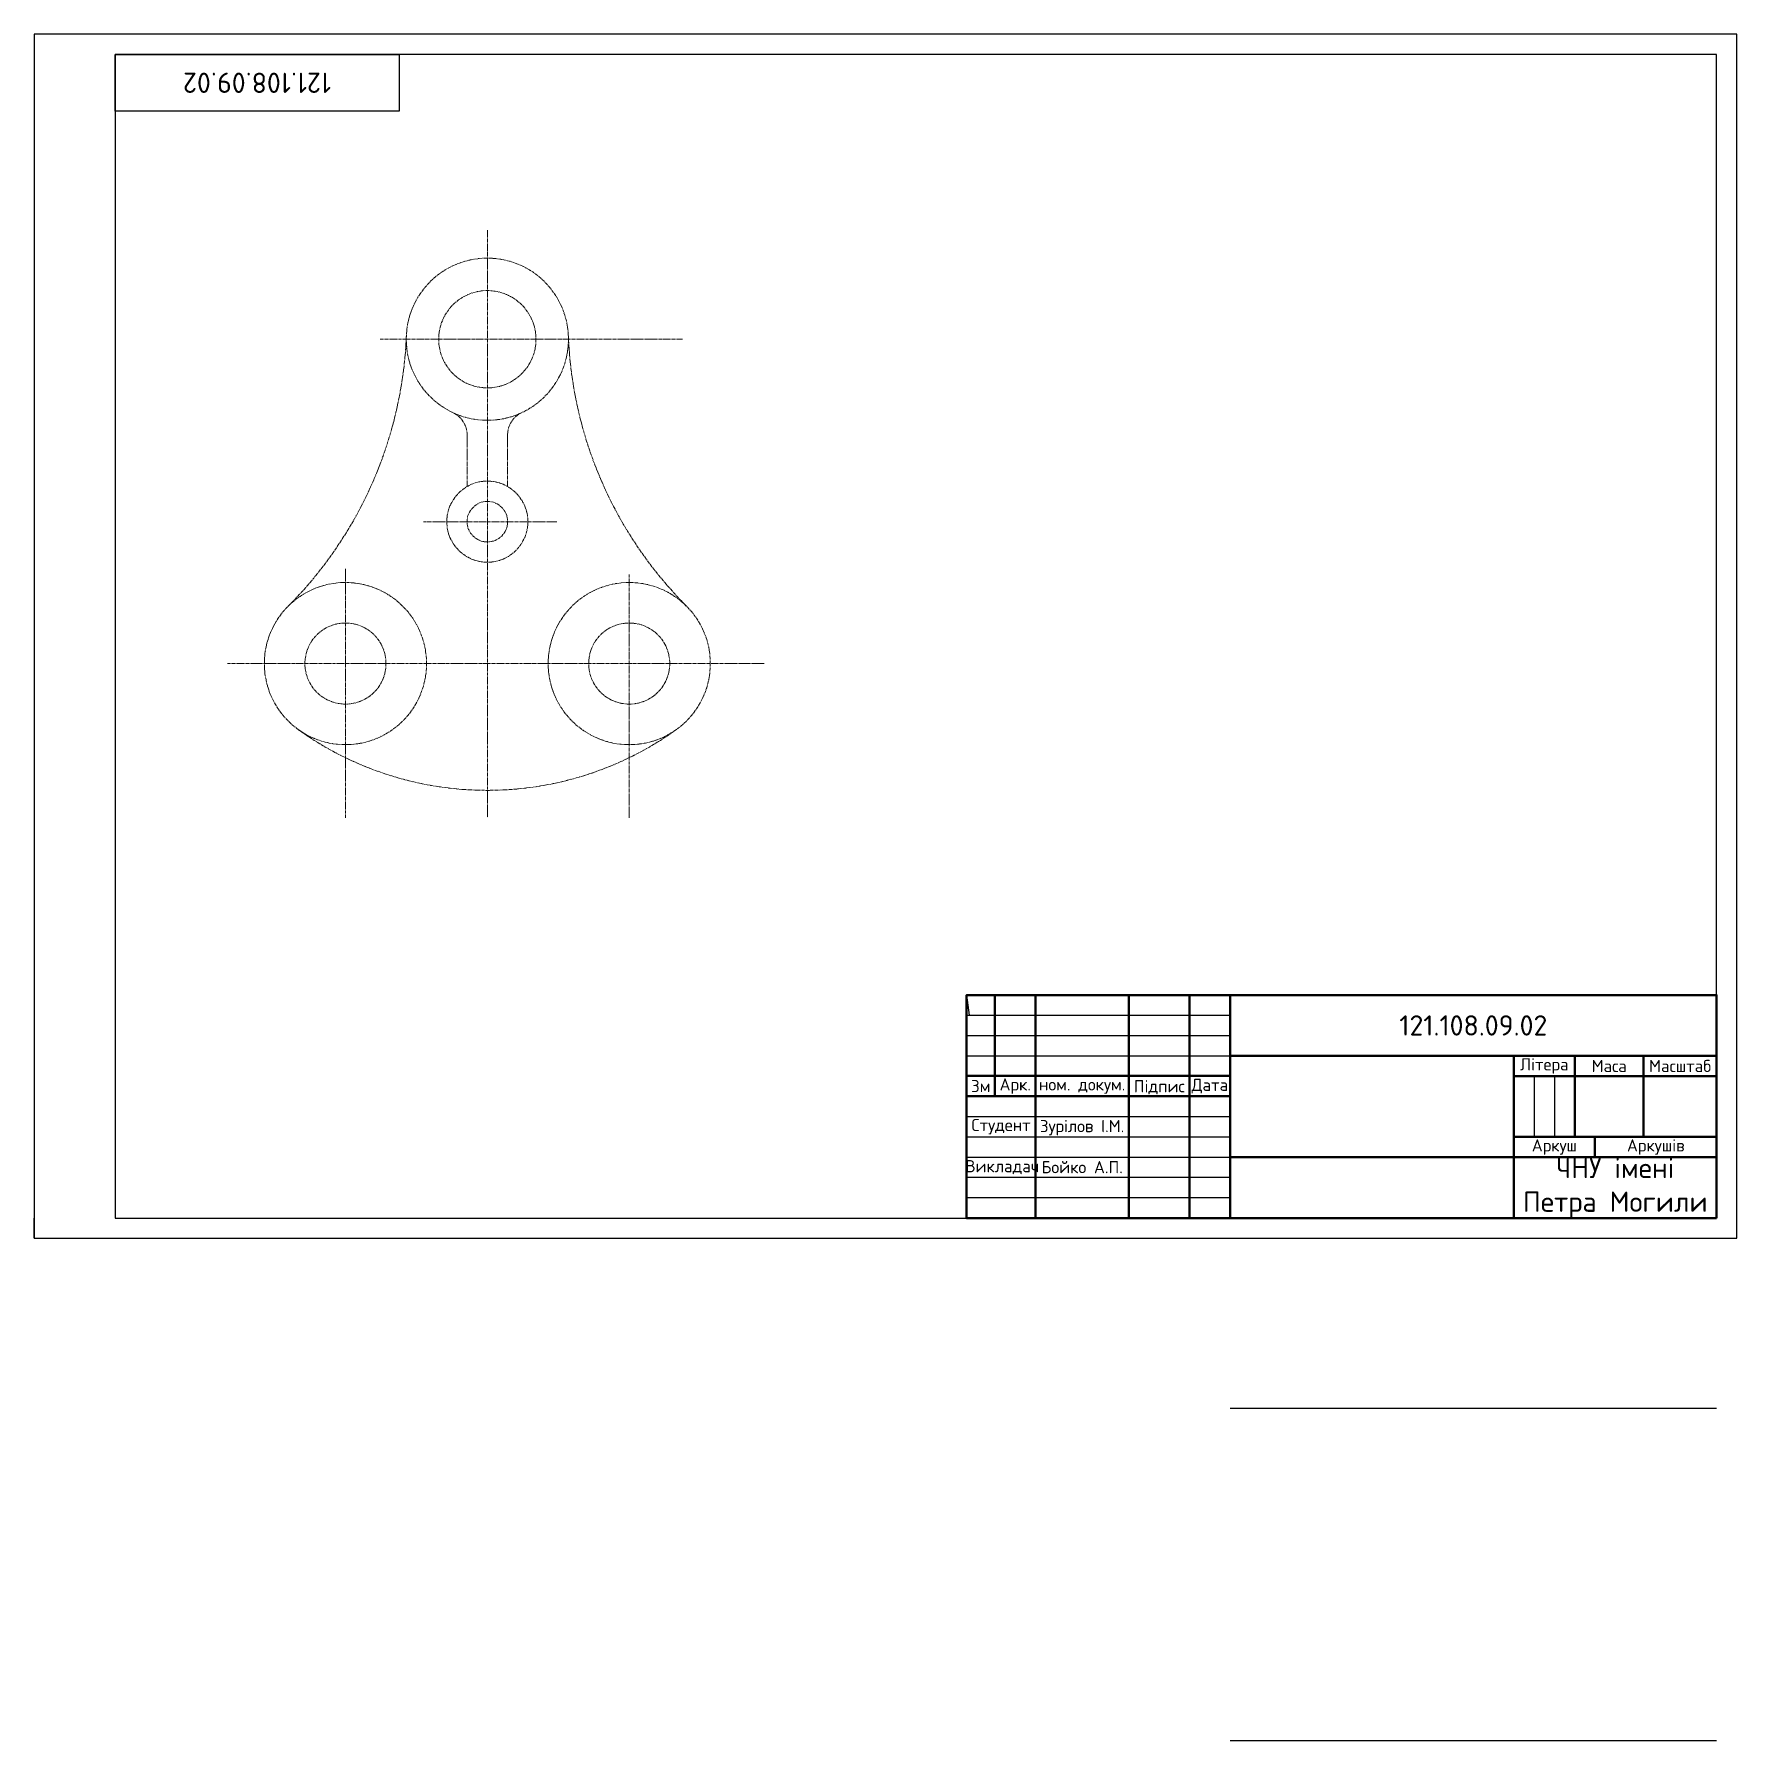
# Model space of a CAD drawing. Header units: inches. Extents: x 0 to 420, y -124 to 297.
import ezdxf

# ---------------------------------------------------------------- set-up
doc = ezdxf.new("R2010")
doc.units = ezdxf.units.IN
doc.header["$MEASUREMENT"] = 0
doc.linetypes.add('CENTER2', pattern=[1.125, 0.75, -0.125, 0.125, -0.125])
doc.layers.add('Осі', color=7, linetype='CENTER2', lineweight=15)
doc.styles.get("Standard").update_dxf_attribs({"font": 'isocpeur.ttf', "height": 5})

msp = doc.modelspace()

# ---------------------------------------------------------------- linework, layer by layer
for p, q in [((420, 297), (0, 297)), ((0, 297), (0, 297)), ((0, 297), (0, 0)), ((420, 0), (420, 297)), ((415, 292), (20, 292)), ((20, 292), (20, 5)), ((415, 5), (415, 292)), ((230, 60), (230, 60)), ((230, 60), (230, 60)), ((230, 60), (237, 60)), ((230, 60), (230, 55)), ((230, 60), (230, 60)), ((230, 60), (230, 55)), ((230, 60), (230.6, 55.04)), ((270, 60), (285, 60)), ((285, 60), (285, 60)), ((285, 60), (295, 60)), ((295, 60), (295, 60)), ((415, 60), (415, 5)), ((415, 60), (415, 45)), ((415, 45), (415, 60)), ((415, 60), (415, 45)), ((230, 55), (295, 55.03)), ((230, 55), (230, 55)), ((230, 55), (230, 55)), ((230.6, 55.04), (230.6, 55.04)), ((230.6, 55.04), (285, 55.04)), ((230, 50.04), (295, 50.04)), ((230, 45.04), (295, 45.04)), ((415, 45), (397, 45)), ((415, 45), (415, 45)), ((370, 40), (370, 25)), ((370, 40), (370, 33.89)), ((375, 40), (375, 25)), ((230.6, 35.04), (285, 35.04)), ((230, 30.04), (295, 30.04)), ((230, 25.04), (295, 25.04)), ((365, 25), (385, 25)), ((385, 25), (385, 25)), ((230, 20.04), (295, 20.04)), ((230.6, 20.04), (295, 20.04)), ((369.56, 20), (370.93, 20)), ((230, 15.04), (295, 15.04)), ((230, 10.04), (295, 10.04)), ((0, 0), (0, 5)), ((20, 5), (415, 5)), ((0, 0), (420, 0)), ((0, 0), (420, 0)), ((415, -41.98), (295, -41.98)), ((415, -123.96), (295, -123.96))]:
    msp.add_line(p, q)
at = {"lineweight": 50}
for p, q in [((237, 60), (237, 35.04)), ((247, 60), (247, 5)), ((270, 60), (270, 5)), ((285, 60), (285, 5)), ((295, 60), (295, 5)), ((415, 45), (295, 45.04)), ((365, 45), (365, 5)), ((380, 45), (380, 25)), ((397, 45), (397, 25)), ((230, 40.04), (295, 40.04)), ((415, 40), (365, 40)), ((230, 35.04), (295, 35.04)), ((415, 25), (365, 25)), ((385, 25), (385, 20)), ((415, 20), (295, 20.04))]:
    msp.add_line(p, q, dxfattribs=at)
for points in [[(20, 292), (20, 292), (20, 292), (20, 292)], [(20, 292), (20, 292), (20, 292), (20, 292)], [(20, 292), (20, 292), (20, 292), (20, 292)], [(20, 292), (20, 292), (20, 292), (20, 292)], [(20, 292), (90, 292), (90, 278), (20, 278)]]:
    msp.add_lwpolyline(points, close=True)
msp.add_lwpolyline([(415, 5), (230, 5), (230, 60), (415, 60)], close=True, dxfattribs=at)
at = {"layer": 'Осі', "linetype": 'CENTER2'}
for p, q in [((111.79, 248.68), (111.79, 103.76)), ((85.37, 221.75), (159.96, 221.75)), ((106.79, 198.19), (106.79, 185.42)), ((116.79, 198.19), (116.79, 185.42)), ((96.07, 176.75), (128.95, 176.75)), ((76.79, 165.14), (76.79, 103.74)), ((146.79, 163.73), (146.79, 103.74)), ((47.72, 141.75), (180.2, 141.75))]:
    msp.add_line(p, q, dxfattribs=at)
for centre, radius in [((111.79, 221.75), 20), ((111.79, 221.75), 12), ((111.79, 176.75), 10), ((111.79, 176.75), 5), ((76.79, 141.75), 20), ((146.79, 141.75), 20), ((76.79, 141.75), 10), ((146.79, 141.75), 10)]:
    msp.add_circle(centre, radius, dxfattribs=at)
for centre, radius, start, end in [((-8.11, 226.55), 100, 315.0345, 357.7067), ((231.69, 226.55), 100, 182.2933, 224.9655), ((100.79, 198.19), 6, 0, 64.971), ((122.79, 198.19), 6, 115.029, 180), ((111.79, 190.48), 80, 234.3147, 305.6853)]:
    msp.add_arc(centre, radius, start, end, dxfattribs=at)

# ---------------------------------------------------------------- texts
at = {"insert": (55, 285), "char_height": 5, "attachment_point": 5, "rotation": 180}
msp.add_mtext_dynamic_manual_height_columns('121.108.09.02', width=70, gutter_width=25, heights=[0], dxfattribs=at)
at = {"attachment_point": 5}
for s, width, insert, char_height in [('121.108.09.02', 120, (355, 52.5), 5), ('Літера', 15, (372.5, 42.5), 3), ('Маса', 17, (388.5, 42.5), 3), ('Масштаб', 18, (406, 42.5), 3), ('3м', 7, (233.5, 37.54), 3), ('Арк.', 10, (242, 37.54), 3), ('{\\H0.6x;ном. докум.}', 23, (258.5, 37.54), 5), ('Підпис', 15, (277.5, 37.26), 3), ('Дата', 10, (290, 37.54), 3), ('Студент', 17, (238.5, 27.54), 3), ('Зурілов І.М.', 23, (258.5, 27.26), 3), ('Аркуш', 20, (375, 22.5), 3), ('Аркушів', 30, (400, 22.5), 3), ('Викладач', 16.4042, (238.8, 17.54), 3), ('Бойко А.П.', 23, (258.5, 17.54), 3), ('ЧНУ імені Петра Могили', 50, (390, 12.51), 5)]:
    msp.add_mtext_dynamic_manual_height_columns(s, width=width, gutter_width=25, heights=[0], dxfattribs=dict(at, insert=insert, char_height=char_height))

doc.saveas('drawing.dxf')
